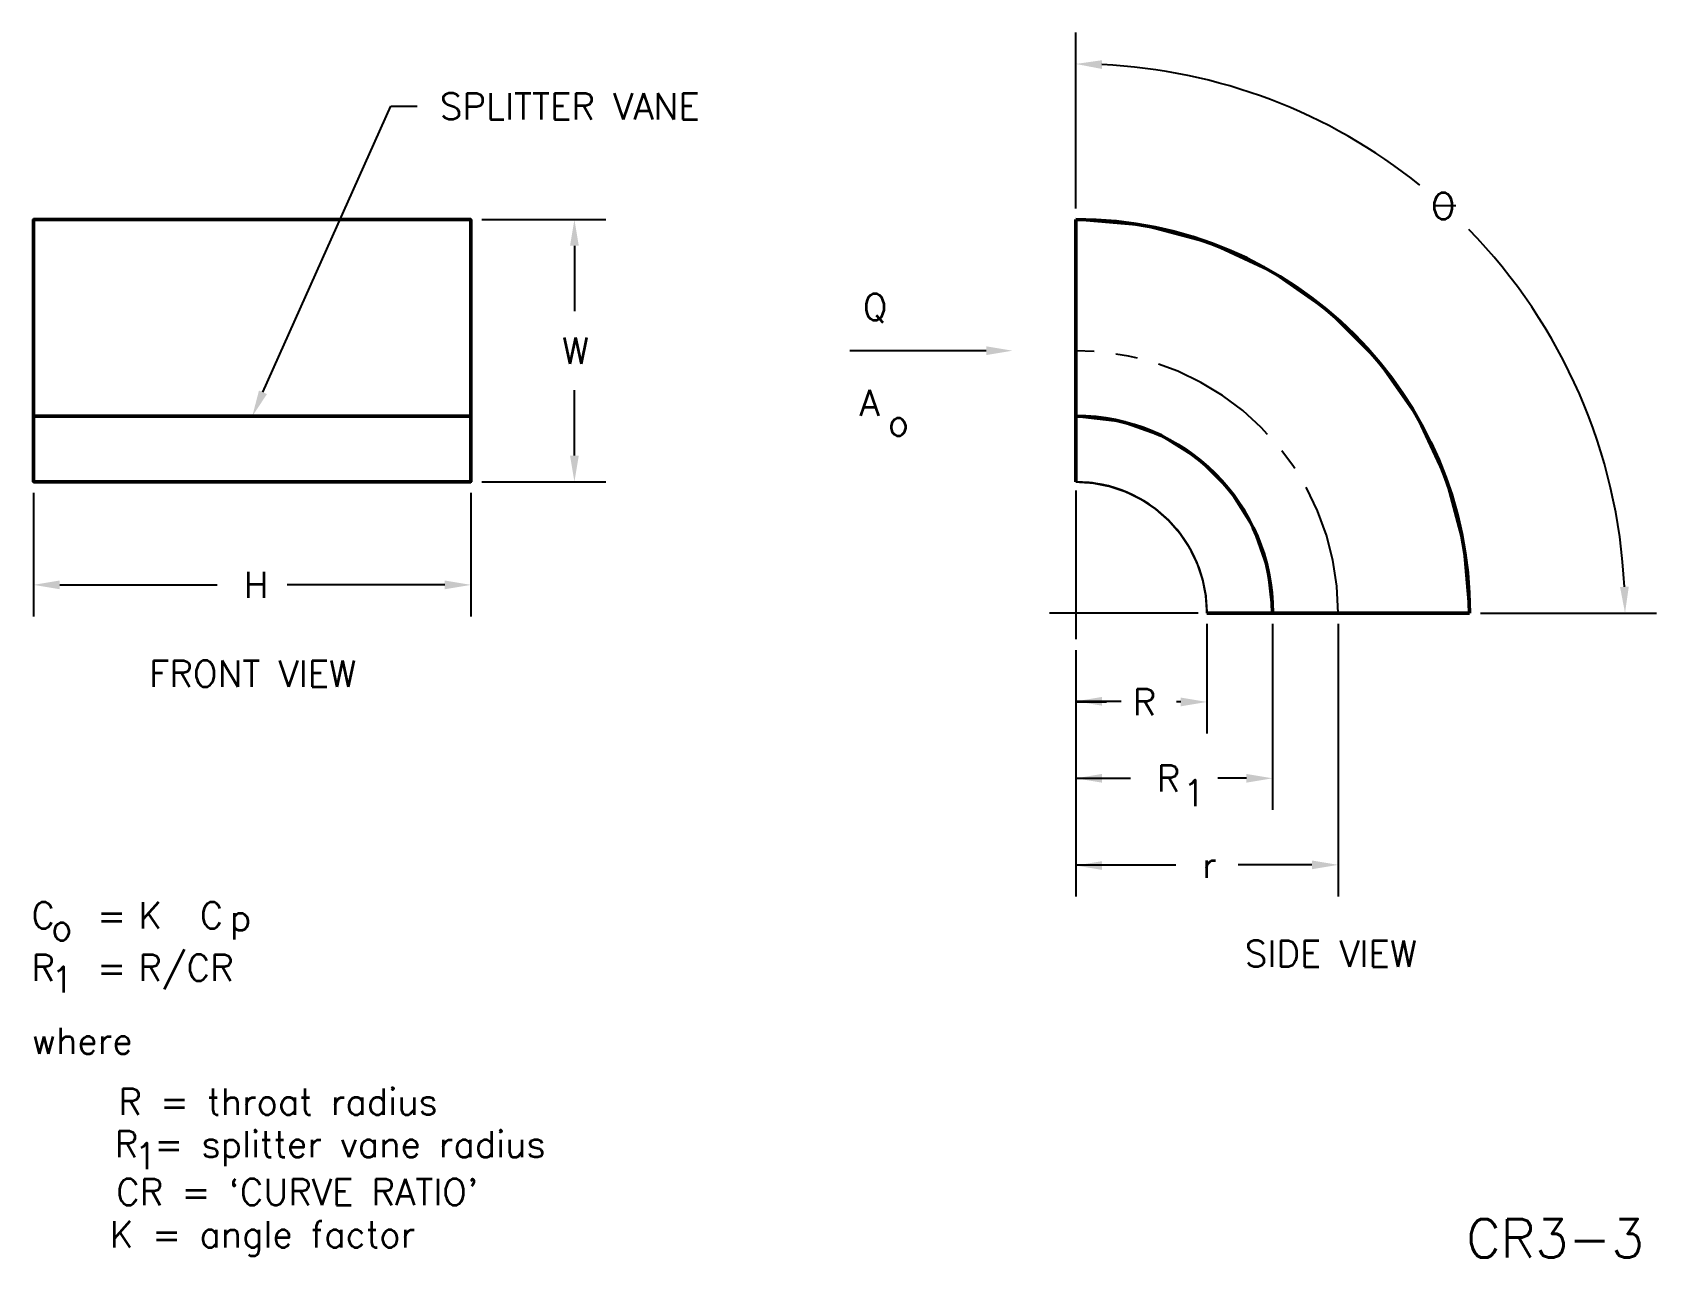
# Model space of a CAD drawing. Extents: x 1.21 to 10.49, y 0.67 to 7.67.
import ezdxf

# ---------------------------------------------------------------- set-up
doc = ezdxf.new("R2010")
doc.units = 0
doc.header["$MEASUREMENT"] = 0
doc.linetypes.add('CENTER2', pattern=[1.125, 0.75, -0.125, 0.125, -0.125])
doc.layers.get('0').update_dxf_attribs({"linetype": 'CONTINUOUS'})
doc.layers.add('ALT', color=7, linetype='CONTINUOUS')
doc.layers.add('NUMBER', color=7, linetype='CONTINUOUS')
doc.styles.add('ROMANS', font='romans')

msp = doc.modelspace()

# ---------------------------------------------------------------- linework, layer by layer
for p, q in [((7.1684, 6.6651), (7.1684, 7.6721)), ((2.5225, 5.6145), (3.2537, 7.2498)), ((3.2537, 7.2498), (3.4037, 7.2498)), ((3.7738, 6.6026), (4.4826, 6.6026)), ((9.2145, 6.6833), (9.3403, 6.6833)), ((4.3026, 6.4526), (4.3026, 6.0776)), ((6.6569, 5.8526), (5.8773, 5.8526)), ((4.3026, 5.2526), (4.3026, 5.6276)), ((1.2113, 5.0401), (1.2113, 4.3335)), ((3.7113, 5.0401), (3.7113, 4.3335)), ((3.7738, 5.1026), (4.4826, 5.1026)), ((7.1684, 5.0526), (7.1684, 4.2026)), ((1.3613, 4.5135), (2.2613, 4.5135)), ((3.5613, 4.5135), (2.6613, 4.5135)), ((7.8684, 4.3526), (7.0184, 4.3526)), ((7.9184, 4.2901), (7.9184, 3.664)), ((8.2934, 4.2901), (8.2934, 3.2274)), ((8.6684, 4.2901), (8.6684, 2.7325)), ((9.4809, 4.3526), (10.488, 4.3526)), ((7.1684, 4.1401), (7.1684, 2.7325)), ((7.1684, 3.844), (7.3434, 3.844)), ((7.1691, 3.8478), (7.4285, 3.8478)), ((7.7684, 3.844), (7.7434, 3.844)), ((7.1684, 3.4074), (7.4809, 3.4074)), ((8.1434, 3.4074), (7.9809, 3.4074)), ((7.1684, 2.9125), (7.7398, 2.9125)), ((8.5184, 2.9125), (8.097, 2.9125))]:
    msp.add_line(p, q)
at = {"lineweight": 50}
for p, q in [((1.2113, 6.6026), (1.2113, 5.1026)), ((1.2113, 6.6026), (3.7113, 6.6026)), ((3.7113, 6.6026), (3.7113, 5.1026)), ((7.1684, 6.6026), (7.1684, 5.1026)), ((3.7113, 5.4776), (1.2113, 5.4776)), ((1.2113, 5.1026), (3.7113, 5.1026)), ((9.4184, 4.3526), (7.9184, 4.3526))]:
    msp.add_line(p, q, dxfattribs=at)
for start, end in [(51.20977, 87.26228), (2.73772, 44.30782)]:
    msp.add_arc((7.1684, 4.3526), 3.1395, start, end)
for radius in [2.25, 1.125]:
    msp.add_arc((7.1684, 4.3526), radius, 0, 90, dxfattribs=at)
at = {"linetype": 'CENTER2'}
msp.add_arc((7.1684, 4.3526), 1.5, 0, 90, dxfattribs=at)
for points in [[(7.3178, 7.4635), (7.319, 7.5135), (7.1684, 7.4921)], [(4.3276, 6.4526), (4.2776, 6.4526), (4.3026, 6.6026)], [(6.6569, 5.8776), (6.6569, 5.8276), (6.8069, 5.8526)], [(2.5453, 5.6043), (2.4997, 5.6247), (2.4613, 5.4776)], [(4.3276, 5.2526), (4.2776, 5.2526), (4.3026, 5.1026)], [(1.3613, 4.4885), (1.3613, 4.5385), (1.2113, 4.5135)], [(3.5613, 4.4885), (3.5613, 4.5385), (3.7113, 4.5135)], [(10.3294, 4.5031), (10.2794, 4.5019), (10.308, 4.3526)], [(7.3191, 3.8228), (7.3191, 3.8728), (7.1691, 3.8478)], [(7.7684, 3.819), (7.7684, 3.869), (7.9184, 3.844)], [(7.3184, 3.3824), (7.3184, 3.4324), (7.1684, 3.4074)], [(8.1434, 3.3824), (8.1434, 3.4324), (8.2934, 3.4074)], [(7.3191, 2.8838), (7.3191, 2.9338), (7.1691, 2.9088)], [(8.5184, 2.8875), (8.5184, 2.9375), (8.6684, 2.9125)]]:
    msp.add_solid(points)
at = {"layer": 'ALT', "const_width": 0.0125}
for points in [[(3.7113, 5.1026), (1.2113, 5.1026), (1.2113, 6.6026), (3.7113, 6.6026), (3.7113, 5.1026)], [(7.1684, 6.6026), (7.1684, 5.1026)], [(9.4184, 4.3526), (9.3845, 4.7417), (9.2838, 5.1192), (9.1145, 5.4818), (8.8924, 5.7984), (8.6104, 6.0798), (8.2927, 6.3015), (7.9341, 6.4683), (7.5542, 6.5693), (7.1684, 6.6026)], [(1.2113, 5.4776), (3.7113, 5.4776)], [(8.2934, 4.3526), (8.2648, 4.6045), (8.181, 4.8429), (8.0474, 5.0547), (7.8671, 5.2343), (7.6599, 5.3645), (7.4259, 5.4477), (7.1684, 5.4776)], [(7.9184, 4.3544), (7.9116, 4.4532), (7.8935, 4.5444), (7.8615, 4.6391), (7.8171, 4.729), (7.7627, 4.8101), (7.6987, 4.8829), (7.6245, 4.948), (7.5421, 5.0029), (7.4536, 5.0462), (7.36, 5.0777), (7.2647, 5.0964), (7.1684, 5.1026)], [(7.9184, 4.3526), (9.4184, 4.3526)]]:
    msp.add_lwpolyline(points, dxfattribs=at)
at = {"layer": 'ALT'}
msp.add_arc((7.1684, 4.3526), 0.75, 0, 90, dxfattribs=at)

# ---------------------------------------------------------------- texts
at = {"style": 'ROMANS'}
for s, p in [('SPLITTER VANE', (3.5332, 7.1748)), ('O', (9.1985, 6.6043)), ('Q', (5.9505, 6.0272)), ('W', (4.2312, 5.7776)), ('A', (5.932, 5.4794)), ('o', (6.0934, 5.366)), ('H', (2.4113, 4.4385)), ('FRONT VIEW', (1.8711, 3.9313)), ('R', (7.4934, 3.769)), ('R', (7.6309, 3.3324)), ('1', (7.7797, 3.2487)), ('r', (7.8898, 2.8375)), ('SIDE VIEW', (8.1344, 2.3303))]:
    msp.add_text(s, height=0.15, dxfattribs=at).set_placement(p)
at = {"layer": 'ALT', "style": 'ROMANS'}
for s, p in [('C', (1.1985, 2.5492)), ('K', (1.8092, 2.5492)), ('C', (2.161, 2.5492)), ('=', (1.5738, 2.5481)), ('p', (2.3331, 2.5366)), ('o', (1.311, 2.4808)), ('R/CR', (1.8092, 2.2501)), ('R', (1.1985, 2.2501)), ('1', (1.311, 2.1818)), ('=', (1.5738, 2.249)), ('where', (1.1985, 1.8314)), ('R = throat radius', (1.6952, 1.4832)), ('  = splitter vane radius', (1.6952, 1.2403)), ('R', (1.6751, 1.2414)), ('1', (1.7876, 1.1731)), ("CR = `CURVE RATIO'", (1.683, 0.9676)), ('K', (1.6463, 0.7247)), ('  = angle factor', (1.683, 0.7247))]:
    msp.add_text(s, height=0.15, dxfattribs=at).set_placement(p)
at = {"layer": 'NUMBER', "style": 'ROMANS'}
msp.add_text('CR3-3', height=0.22, dxfattribs=at).set_placement((9.3995, 0.6673))

doc.saveas('drawing.dxf')
